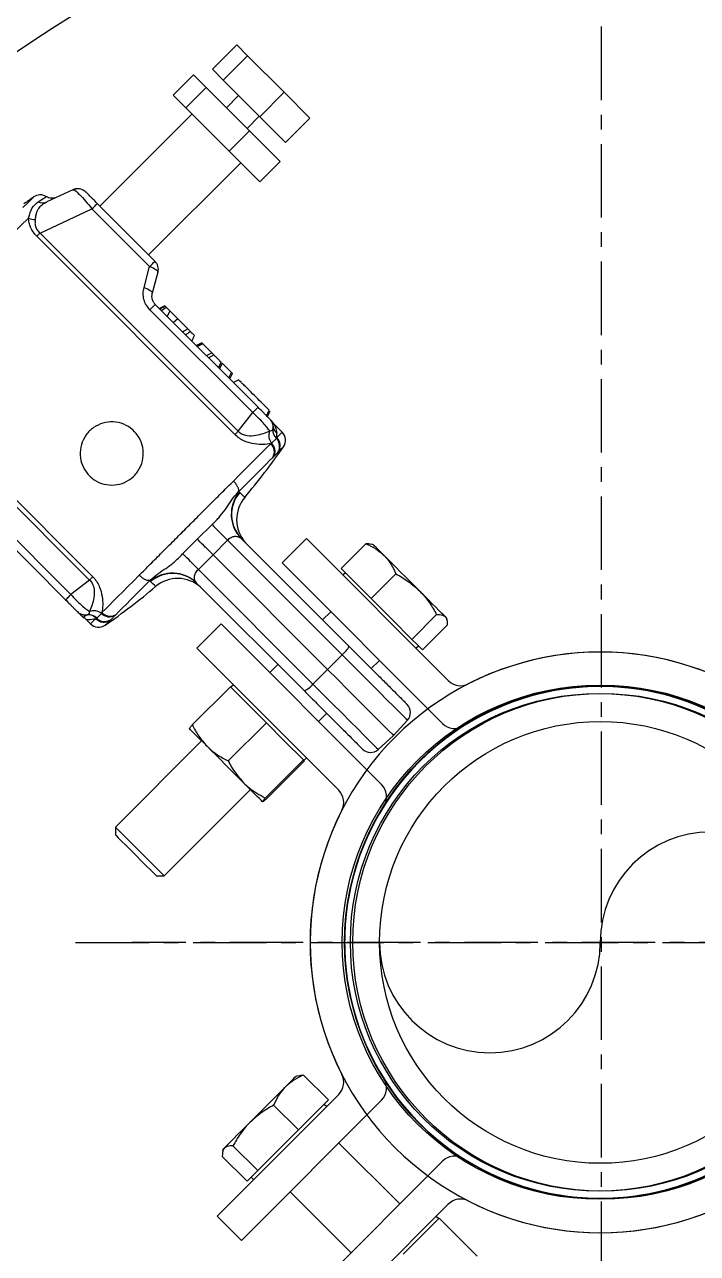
# Model space of a CAD drawing. Header units: millimetres. Extents: x 0 to 42050, y 0 to 29700.
# Drawn here: x 9356 to 10502, y 18026 to 20118 of the extents above; entities that cross this region are included whole.
import ezdxf

# ---------------------------------------------------------------- set-up
doc = ezdxf.new("R2010")
doc.units = ezdxf.units.MM
doc.header["$LTSCALE"] = 50
doc.linetypes.add('CENTERX2', pattern=[4, 2.5, -0.5, 0.5, -0.5])
doc.layers.add('9', color=7, linetype='Continuous')
doc.layers.add('KVC', color=7, linetype='Continuous')

msp = doc.modelspace()

# ---------------------------------------------------------------- linework, layer by layer
at = {"color": 1, "linetype": 'CENTERX2'}
msp.add_line((10338.7, 17789.2), (10338.7, 20863.8), dxfattribs=at)
at = {"color": 1, "linetype": 'CENTERX2', "elevation": 0}
for points in [[(9442.9, 18555.2), (11134.6, 18555.2)], [(11230.4, 18555.2), (9538.7, 18555.2)]]:
    msp.add_lwpolyline(points, dxfattribs=at)
at = {"color": 1}
for start, end in [(90, 131.3168), (48.6832, 90)]:
    msp.add_arc((10338.7, 18627.4), 1754.1, start, end, dxfattribs=at)
at = {"layer": '9', "color": 7}
for centre, radius in [((10334.6, 18555.4), 437.6), ((10338.7, 18555.4), 437.6), ((10334.6, 18555.4), 423.7), ((10338.7, 18555.4), 423.7)]:
    msp.add_circle(centre, radius, dxfattribs=at)
at = {"layer": '9'}
msp.add_circle((10336.7, 18555.2), 376.1, dxfattribs=at)
msp.add_circle((10336.7, 18555.2), 376.1, dxfattribs=at)
for centre, start, end in [((10524.7, 18555.2), 0, 180), ((10148.6, 18555.2), 180, 0)]:
    msp.add_arc(centre, 188, start, end, dxfattribs=at)
at = {"layer": 'KVC', "color": 7, "linetype": 'Continuous', "lineweight": 25}
for p, q in [((9717.4, 20083), (9675.9, 20041.5)), ((9735.8, 20064.5), (9694.4, 20023.1)), ((9717.4, 20083), (9735.8, 20064.5)), ((9735.8, 20064.5), (9798, 20002.4)), ((9675.9, 20041.5), (9694.4, 20023.1)), ((9643.5, 20032.4), (9608.9, 19997.8)), ((9643.5, 20032.4), (9665.4, 20010.5)), ((9694.4, 20023.1), (9756.5, 19960.9)), ((9665.4, 20010.5), (9630.8, 19975.9)), ((9665.4, 20010.5), (9739.2, 19936.7)), ((9798, 20002.4), (9756.5, 19960.9)), ((9798, 20002.4), (9841.7, 19958.6)), ((9608.9, 19997.8), (9630.8, 19975.9)), ((9720.5, 19996.9), (9699.7, 19976.2)), ((9641.3, 19965.5), (9484.4, 19808.5)), ((9630.8, 19975.9), (9704.7, 19902.1)), ((9735, 19940.9), (9755.7, 19961.7)), ((9756.5, 19960.9), (9800.3, 19917.1)), ((9841.7, 19958.6), (9800.3, 19917.1)), ((9739.2, 19936.7), (9704.7, 19902.1)), ((9739.2, 19936.7), (9791.2, 19884.7)), ((9704.7, 19902.1), (9756.6, 19850.2)), ((9567.3, 19725.6), (9724.3, 19882.5)), ((9791.2, 19884.7), (9756.6, 19850.2)), ((9895.3, 19191.6), (9937.5, 19233.7)), ((9950.1, 19232.2), (9946.8, 19233.1)), ((9920.9, 19166), (9895.3, 19191.6)), ((9946.4, 19140.4), (9920.9, 19166)), ((9946.4, 19140.4), (9988.6, 19182.6)), ((9981.1, 19105.8), (9946.4, 19140.4)), ((10015.7, 19071.1), (9981.1, 19105.8)), ((10015.7, 19071.1), (10057.9, 19113.3)), ((10072.5, 19109.8), (10074.5, 19107.8)), ((10075.4, 19104.5), (10074.5, 19107.8)), ((10033.9, 19053), (10076, 19095.1)), ((10024.8, 19062.1), (10015.7, 19071.1)), ((10033.9, 19053), (10024.8, 19062.1)), ((9706.6, 18990.3), (9641.6, 18925.4)), ((9737.3, 18959.7), (9706.6, 18990.3)), ((9768, 18929), (9737.3, 18959.7)), ((9768, 18929), (9703, 18864)), ((9799.5, 18897.4), (9768, 18929)), ((9657.6, 18898.3), (9510.8, 18751.4)), ((9831, 18865.9), (9766, 18801)), ((9832.7, 18864.3), (9767.7, 18799.3)), ((9593.8, 18668.5), (9740.6, 18815.3)), ((9510.8, 18751.4), (9510.8, 18738.1)), ((9579.3, 18669.6), (9580.4, 18668.5)), ((9580.4, 18668.5), (9593.8, 18668.5)), ((9592.4, 18669.8), (9593.8, 18668.5)), ((9818.7, 18327.7), (9822, 18328.6)), ((9873.5, 18287), (9831.3, 18329.2)), ((9847.9, 18261.5), (9873.5, 18287)), ((9822.4, 18235.9), (9780.2, 18278.1)), ((9822.4, 18235.9), (9847.9, 18261.5)), ((9787.7, 18201.3), (9822.4, 18235.9)), ((9693.4, 18199.9), (9694.3, 18203.2)), ((9753.1, 18166.6), (9710.9, 18208.8)), ((9753.1, 18166.6), (9787.7, 18201.3)), ((9734.9, 18148.5), (9692.8, 18190.6)), ((9744, 18157.5), (9753.1, 18166.6)), ((9734.9, 18148.5), (9744, 18157.5)), ((10031.5, 18055.1), (10062.2, 18085.8)), ((10057.2, 18089.2), (10061.4, 18085)), ((10062.2, 18085.8), (10127.2, 18020.9)), ((10000.8, 18024.5), (10031.5, 18055.1))]:
    msp.add_line(p, q, dxfattribs=at)
at = {"layer": 'KVC', "color": 3, "linetype": 'Continuous', "lineweight": 25}
for p, q in [((9438.2, 19836.5), (9393.6, 19815.7)), ((9477.3, 19810.6), (9478.4, 19811.6)), ((9478.4, 19811.6), (9479.2, 19812.4)), ((9479.2, 19812.4), (9479.7, 19812.9)), ((9479.7, 19812.9), (9479.8, 19813.1)), ((9578, 19714.9), (9479.8, 19813.1)), ((9382.3, 19762.7), (9470.7, 19804)), ((9470.7, 19804), (9472.6, 19805.9)), ((9470.7, 19804), (9568.9, 19705.8)), ((9472.6, 19805.9), (9474.4, 19807.7)), ((9474.4, 19807.7), (9476, 19809.2)), ((9476, 19809.2), (9477.3, 19810.6)), ((9714.2, 19419.7), (9376.8, 19757.2)), ((9382.3, 19762.7), (9719.8, 19425.3)), ((9559.4, 19670), (9568.9, 19705.8)), ((9583.1, 19696), (9573.5, 19660.2)), ((9744.6, 19457.1), (9569.5, 19632.2)), ((9753.7, 19466.2), (9578.6, 19641.3)), ((9588.9, 19630.9), (9597, 19636.7)), ((9603.2, 19630.5), (9598.9, 19621)), ((9617, 19616.7), (9603.2, 19630.5)), ((9617, 19616.7), (9609.6, 19610.3)), ((9634.2, 19599.5), (9617, 19616.7)), ((9625.2, 19594.7), (9634.2, 19599.5)), ((9658.1, 19575.6), (9648.7, 19571.2)), ((9659.5, 19574.2), (9650.3, 19569.6)), ((9659.5, 19574.2), (9658.1, 19575.6)), ((9675, 19558.7), (9659.5, 19574.2)), ((9665.8, 19554.1), (9675, 19558.7)), ((9669.4, 19550.5), (9678.4, 19555.4)), ((9675, 19558.7), (9678.4, 19555.4)), ((9686.3, 19533.6), (9690.9, 19542.8)), ((9692.6, 19541.1), (9688, 19531.9)), ((9708.3, 19525.4), (9692.6, 19541.1)), ((9703.7, 19516.2), (9708.3, 19525.4)), ((9150.5, 19499.4), (9472.2, 19177.7)), ((9721, 19512.7), (9711.6, 19508.3)), ((9466.6, 19172.1), (9145, 19493.8)), ((9120.2, 19462.2), (9435, 19147.4)), ((9719.8, 19425.3), (9744.6, 19457.1)), ((9744.6, 19457.1), (9753.7, 19466.2)), ((9111.1, 19453.1), (9425.9, 19138.3)), ((9781.4, 19436.8), (9778.4, 19440.6)), ((9794.6, 19423.6), (9781.4, 19436.9)), ((9778.9, 19428.6), (9778.3, 19427.6)), ((9779.2, 19429), (9778.9, 19428.6)), ((9778.9, 19426.8), (9779, 19428.2)), ((9779.2, 19429), (9779.3, 19430.1)), ((9785.7, 19414.6), (9785, 19413)), ((9785.7, 19414.6), (9785.5, 19422.1)), ((9776.8, 19405), (9775.2, 19404.2)), ((9776.8, 19405), (9785, 19413)), ((9778.8, 19380.7), (9779.9, 19381.9)), ((9787.4, 19389.3), (9779.9, 19381.9)), ((9787.4, 19389.3), (9788.5, 19390.4)), ((9719.6, 19321.6), (9721.6, 19321.6)), ((9721.6, 19321.6), (9722.5, 19321.2)), ((9722.5, 19321.2), (9731, 19312.7)), ((9650.1, 19241.8), (9675.4, 19266.7)), ((9625.2, 19216.5), (9650.1, 19241.8)), ((9701.8, 19239.9), (9677.1, 19214.8)), ((9701.8, 19239.9), (9896.9, 19044.8)), ((9725.5, 19242.4), (9724.4, 19243.4)), ((9908.7, 19059.2), (9725.5, 19242.4)), ((9732.5, 19235.6), (9733.4, 19234.6)), ((9836, 19242.6), (9794.5, 19201.1)), ((10077.8, 19000.8), (9836, 19242.6)), ((9677.1, 19214.8), (9652, 19190.1)), ((9677.1, 19214.8), (9872.1, 19019.8)), ((9652, 19190.1), (9847.1, 18995)), ((9794.5, 19201.1), (10067.9, 18927.7)), ((9902.4, 19184.5), (9898.2, 19180.3)), ((9466.6, 19172.1), (9435, 19147.4)), ((9570.3, 19172.3), (9570.3, 19170.3)), ((9570.7, 19169.4), (9570.3, 19170.3)), ((9648.5, 19167.5), (9649.5, 19166.4)), ((9649.5, 19166.4), (9832.7, 18983.2)), ((9657.3, 19158.5), (9656.3, 19159.4)), ((9453.9, 19110.3), (9457.4, 19107.5)), ((9460.7, 19104.9), (9468.3, 19097.3)), ((9464, 19113.5), (9465.8, 19114)), ((9465.2, 19113.3), (9466.7, 19115.2)), ((9477.3, 19106.3), (9478.3, 19106.7)), ((9478.3, 19106.7), (9478.9, 19107)), ((9478.9, 19107), (9487, 19115.3)), ((9487.7, 19116.7), (9487, 19115.3)), ((9501.5, 19103.5), (9502.2, 19104.1)), ((9502.2, 19104.1), (9502.6, 19104.5)), ((9510.1, 19112.1), (9502.6, 19104.5)), ((9511.2, 19113.1), (9510.1, 19112.1)), ((9877.5, 19118.1), (9863.7, 19104.3)), ((9649.3, 19055.9), (9690.8, 19097.4)), ((9690.8, 19097.4), (9964.2, 18824)), ((10022.7, 19055.9), (10026.8, 19060)), ((9872.1, 19019.8), (9896.9, 19044.8)), ((9787.6, 19028.2), (9773.8, 19014.4)), ((9847.1, 18995), (9872.1, 19019.8)), ((9946.6, 19021.3), (9960.5, 19035.2)), ((9856.7, 18931.4), (9870.6, 18945.3)), ((9984.6, 18907.3), (10008.3, 18933.5)), ((9958.4, 18883.6), (9984.6, 18907.3)), ((9831.8, 18865.1), (9831, 18865.9)), ((9832.7, 18864.3), (9831.8, 18865.1)), ((9831.9, 18865.1), (9836, 18869.2)), ((9683.9, 18089.2), (9891.1, 18296.4)), ((9964.2, 18286.5), (9725.4, 18047.7)), ((9866.4, 18280), (9870.6, 18275.8)), ((9891.3, 18213.6), (9995, 18109.9)), ((10067.9, 18182.8), (9829.1, 17944)), ((9746.1, 18151.4), (9742, 18155.5)), ((9912.1, 18026.9), (9808.3, 18130.6)), ((9870.6, 17902.5), (10077.8, 18109.7)), ((9725.4, 18047.7), (9683.9, 18089.2))]:
    msp.add_line(p, q, dxfattribs=at)
at = {"layer": 'KVC', "color": 2, "linetype": 'Continuous', "lineweight": 25}
for p, q in [((9891.1, 18814.1), (9649.3, 19055.9)), ((9711.6, 18993.7), (9707.4, 18989.5)), ((9831, 18865.9), (9799.5, 18897.4))]:
    msp.add_line(p, q, dxfattribs=at)
at = {"layer": 'KVC', "color": 3, "linetype": 'Continuous', "lineweight": 25, "elevation": 0, "flags": 128}
for points in [[(9353.2, 19806.1), (9361.1, 19813.9), (9366.7, 19819.5), (9370.2, 19823), (9371.3, 19824.1)], [(9089.2, 19514.9), (9099.9, 19525.5), (9112.7, 19538.3), (9127.3, 19552.9), (9143.6, 19569.2), (9161.3, 19586.9), (9180.1, 19605.7), (9199.7, 19625.3), (9219.8, 19645.4), (9240.1, 19665.8), (9260.4, 19686), (9280.2, 19705.8), (9299.3, 19724.9), (9317.3, 19742.9), (9334.1, 19759.7), (9349.2, 19774.8), (9362.6, 19788.2)], [(9376.8, 19757.2), (9377.3, 19757.8), (9378, 19758.4), (9378.6, 19759.1), (9379.3, 19759.7), (9380, 19760.5), (9380.7, 19761.2), (9381.5, 19762), (9382.3, 19762.7)], [(9568.9, 19705.8), (9570.9, 19707.7), (9572.6, 19709.4), (9574.2, 19711), (9575.5, 19712.4), (9576.6, 19713.4), (9577.4, 19714.2), (9577.9, 19714.7), (9578, 19714.9)], [(9568.9, 19705.8), (9572.1, 19704.7), (9574.9, 19703.4), (9577.5, 19702.1), (9579.6, 19700.8), (9581.3, 19699.5), (9582.5, 19698.2), (9583.1, 19697), (9583.1, 19696)], [(9559.4, 19670), (9562.5, 19668.9), (9565.4, 19667.7), (9567.9, 19666.4), (9570.1, 19665), (9571.7, 19663.7), (9572.9, 19662.5), (9573.5, 19661.3), (9573.5, 19660.2)], [(9569.5, 19632.2), (9571.4, 19634.1), (9573.2, 19635.9), (9574.7, 19637.5), (9576.1, 19638.8), (9577.2, 19639.9), (9577.9, 19640.7), (9578.4, 19641.2), (9578.6, 19641.3)], [(9595.1, 19638.6), (9590.4, 19636.4), (9585.7, 19634.2)], [(9658, 19575.7), (9653.3, 19573.5), (9648.7, 19571.2)], [(9719.8, 19425.3), (9719, 19424.5), (9718.2, 19423.7), (9717.5, 19423), (9716.8, 19422.3), (9716.1, 19421.6), (9715.4, 19420.9), (9714.8, 19420.3), (9714.2, 19419.7)], [(9778.3, 19427.6), (9777.5, 19426.5), (9775.9, 19425.8), (9774.3, 19425.6), (9773.8, 19425.6), (9773.7, 19425.6), (9773.7, 19425.6), (9773.7, 19425.6), (9773.7, 19425.6), (9773.7, 19425.6), (9773.7, 19425.6), (9773.7, 19425.6), (9773.7, 19425.6)], [(9794.6, 19423.6), (9794.1, 19423), (9792.4, 19421.3), (9789.6, 19418.5), (9785.7, 19414.6)], [(9711.7, 19340.6), (9721.5, 19350.4), (9730.8, 19359.8), (9739.7, 19368.7), (9748.1, 19377), (9755.8, 19384.8), (9762.9, 19391.9), (9769.4, 19398.4), (9775.2, 19404.2)], [(9796.8, 19398.8), (9796.3, 19398.3), (9794.7, 19396.7), (9792.1, 19394.1), (9788.5, 19390.4)], [(9719.6, 19321.6), (9728.7, 19330.7), (9737.5, 19339.4), (9745.7, 19347.7), (9753.5, 19355.4), (9760.7, 19362.6), (9767.3, 19369.3), (9773.4, 19375.3), (9778.8, 19380.7)], [(9472.2, 19177.7), (9471.6, 19177.1), (9471, 19176.5), (9470.3, 19175.8), (9469.6, 19175.1), (9468.9, 19174.4), (9468.2, 19173.7), (9467.4, 19172.9), (9466.6, 19172.1)], [(9487.7, 19116.7), (9493.5, 19122.5), (9500, 19129), (9507.1, 19136.1), (9514.9, 19143.8), (9523.2, 19152.2), (9532.1, 19161.1), (9541.5, 19170.4), (9551.3, 19180.2)], [(9511.2, 19113.1), (9516.6, 19118.5), (9522.6, 19124.6), (9529.3, 19131.2), (9536.5, 19138.4), (9544.2, 19146.2), (9552.5, 19154.4), (9561.2, 19163.2), (9570.3, 19172.3)], [(9579.2, 19160.9), (9578.7, 19161.5), (9577.1, 19163.1), (9574.4, 19165.7), (9570.7, 19169.4)], [(9425.9, 19138.3), (9426, 19138.5), (9426.5, 19138.9), (9427.3, 19139.7), (9428.4, 19140.8), (9429.7, 19142.1), (9431.3, 19143.7), (9433.1, 19145.5), (9435, 19147.4)], [(9458.5, 19112.6), (9460.7, 19112.6), (9463, 19112.8)], [(9477.3, 19106.3), (9473.4, 19102.4), (9470.6, 19099.5), (9468.9, 19097.8), (9468.3, 19097.3)], [(9501.5, 19103.5), (9497.9, 19099.8), (9495.2, 19097.2), (9493.7, 19095.6), (9493.1, 19095.1)], [(9896.9, 19044.8), (9914, 19027.8), (9930.5, 19011.3), (9946, 18995.7), (9960.4, 18981.3), (9973.3, 18968.4), (9984.5, 18957.3), (9993.7, 18948.1), (10000.8, 18941), (10005.5, 18936.2), (10008, 18933.8), (10008.3, 18933.5)], [(9872.1, 19019.8), (9889.4, 19002.5), (9906, 18985.9), (9921.8, 18970.1), (9936.3, 18955.6), (9949.3, 18942.6), (9960.6, 18931.3), (9969.9, 18922), (9977.1, 18914.8), (9981.9, 18910), (9984.3, 18907.6), (9984.6, 18907.3)], [(9847.1, 18995), (9864.1, 18977.9), (9880.6, 18961.4), (9896.2, 18945.9), (9910.6, 18931.5), (9923.5, 18918.6), (9934.6, 18907.4), (9943.8, 18898.2), (9950.9, 18891.1), (9955.7, 18886.4), (9958.1, 18883.9), (9958.4, 18883.6)]]:
    msp.add_lwpolyline(points, dxfattribs=at)
at = {"layer": 'KVC', "color": 7, "linetype": 'Continuous', "lineweight": 25, "elevation": 0, "flags": 128}
for points in [[(9968.6, 19213.7), (9963.2, 19219.1), (9958.6, 19223.7), (9955, 19227.3), (9952.3, 19230), (9950.7, 19231.6), (9950.1, 19232.2), (9950.1, 19232.2)], [(10028.8, 19153.5), (10020.8, 19161.5), (10012.7, 19169.6), (10004.6, 19177.7), (9996.6, 19185.7), (9988.9, 19193.4), (9981.5, 19200.7), (9974.7, 19207.5), (9968.6, 19213.7)], [(10072.5, 19109.8), (10069.9, 19112.3), (10066.4, 19115.9), (10061.9, 19120.4), (10056.6, 19125.7), (10050.5, 19131.8), (10043.8, 19138.5), (10036.5, 19145.8), (10028.8, 19153.5)], [(9666.8, 18889.1), (9660.1, 18895.8), (9654.1, 18901.8), (9648.9, 18907), (9644.5, 18911.4), (9641.1, 18914.8), (9638.6, 18917.2), (9637.2, 18918.6), (9636.9, 18919)], [(9729, 18826.9), (9721.6, 18834.3), (9713.8, 18842.1), (9705.8, 18850.1), (9697.7, 18858.2), (9689.6, 18866.3), (9681.6, 18874.3), (9674, 18881.9), (9666.8, 18889.1)], [(9761.3, 18794.6), (9760.6, 18795.3), (9758.8, 18797.1), (9756, 18799.9), (9752.3, 18803.6), (9747.6, 18808.3), (9742.1, 18813.8), (9735.8, 18820.1), (9729, 18826.9)], [(9510.8, 18751.4), (9511.9, 18750.4), (9515.3, 18747), (9520.9, 18741.4), (9528.3, 18734), (9537, 18725.2), (9546.7, 18715.5), (9556.7, 18705.5), (9566.5, 18695.8), (9575.4, 18686.9), (9583, 18679.3), (9588.7, 18673.5), (9592.4, 18669.8)], [(9510.8, 18738.1), (9510.8, 18738.1), (9512, 18736.9), (9515.6, 18733.3), (9521.2, 18727.8), (9528.4, 18720.5), (9536.8, 18712.1), (9545.8, 18703.1), (9554.8, 18694.1), (9563.2, 18685.7), (9570.4, 18678.5), (9575.9, 18673), (9579.3, 18669.6)], [(9800.2, 18309.2), (9805.6, 18314.6), (9810.2, 18319.1), (9813.8, 18322.8), (9816.5, 18325.5), (9818.1, 18327.1), (9818.7, 18327.7), (9818.7, 18327.7)], [(9740, 18249), (9748, 18256.9), (9756.1, 18265.1), (9764.2, 18273.2), (9772.2, 18281.2), (9779.9, 18288.9), (9787.3, 18296.2), (9794.1, 18303), (9800.2, 18309.2)], [(9696.3, 18205.3), (9698.9, 18207.8), (9702.4, 18211.4), (9706.9, 18215.9), (9712.2, 18221.2), (9718.3, 18227.3), (9725, 18234), (9732.3, 18241.3), (9740, 18249)], [(9696.3, 18205.3), (9694.8, 18203.7), (9694.3, 18203.2)]]:
    msp.add_lwpolyline(points, dxfattribs=at)
at = {"layer": 'KVC', "color": 3, "linetype": 'Continuous', "lineweight": 25}
for centre, radius, start, end in [((9446.5, 19818.7), 19.6, 88.068, 115), ((9446.5, 19818.7), 19.6, 45, 66.024), ((10070.3, 18821.6), 1222.2, 124.8859, 125.8309), ((9382.5, 19808.1), 19.6, 59.473, 124.8859), ((9386.7, 19831), 16.9, 243.4234, 294.2895), ((9373.1, 19812.8), 26.8, 246.9475, 272.3795), ((9564.2, 19701), 19.6, 345, 45), ((9759.9, 19432.3), 19.6, 16.3262, 45), ((9796.4, 19426.2), 17.5, 170.9786, 229.0697), ((9772.4, 19400.8), 19.1, 327.0963, 46.1923), ((9780.9, 19409.9), 19.4, 325.1203, 45), ((8794.2, 20097.7), 1222.2, 320.0363, 325.1203), ((9762.5, 19390.3), 18.9, 329.6371, 47.5303), ((9771.4, 19399.7), 19.1, 327.1888, 44.4358), ((9767.2, 19284.1), 59.1, 140.5918, 223.5711), ((9766.9, 19283.5), 58.3, 139.7219, 224.7477), ((9775.9, 19275), 58.7, 140.0363, 221.3321), ((10251.3, 19810.1), 791.9, 223.3387, 226.063), ((9081.8, 18640.6), 791.9, 43.937, 46.6613), ((9607.8, 19124.7), 59.1, 46.4289, 129.4082), ((9608.4, 19125), 58.3, 45.2525, 130.278), ((9616.9, 19116), 58.7, 48.6797, 129.9637), ((8794.2, 20097.7), 1222.2, 304.8797, 309.9637), ((9459.7, 19132.1), 19.6, 225, 246.6559), ((9446.9, 19091), 19.6, 45, 57.8386), ((9464.9, 19095.5), 17.4, 40.075, 97.5783), ((9465.6, 19095.6), 17.4, 40.7257, 98.7152), ((9473.8, 19097.5), 22.2, 53.3743, 109.3271), ((9491.2, 19119.5), 19.1, 223.7974, 302.8857), ((9491.8, 19120.2), 19.1, 224.7791, 302.8311), ((9492.2, 19120.6), 19.1, 225.4198, 302.7967), ((9500.6, 19128.3), 18.8, 223.7559, 300.5841), ((9501.6, 19129.4), 18.9, 222.4694, 300.363), ((9482, 19111), 19.4, 225, 304.8797), ((9865.6, 19082.4), 49, 309.821, 331.7303), ((10336.7, 18555.2), 494.3, 62.9462, 207.0538), ((10336.7, 18555.2), 494.3, 332.9462, 117.0538), ((10098.5, 19021.5), 29.3, 225, 297.0538), ((9809.5, 19026.3), 49, 298.2709, 320.1785), ((10336.7, 18555.2), 435.6, 57.7572, 212.2428), ((10336.7, 18555.2), 435.6, 327.7572, 122.2428), ((9993.7, 18946.6), 19.6, 318, 45), ((10088.6, 18948.5), 29.3, 225, 302.2428), ((9945.3, 18898.2), 19.6, 225, 312), ((9870.4, 18793.4), 29.3, 332.9462, 45), ((9943.4, 18803.3), 29.3, 327.7572, 45), ((10336.7, 18555.2), 435.6, 147.7572, 302.2428), ((10336.7, 18555.2), 435.6, 237.7572, 32.2428), ((10336.7, 18555.2), 494.3, 152.9462, 297.0538), ((10336.7, 18555.2), 494.3, 242.9462, 27.0538), ((9870.4, 18317.1), 29.3, 315, 27.0538), ((9943.4, 18307.2), 29.3, 315, 32.2428), ((10088.6, 18162), 29.3, 57.7572, 135), ((10098.5, 18088.9), 29.3, 62.9462, 135)]:
    msp.add_arc(centre, radius, start, end, dxfattribs=at)
for points, knots in [([(9438.2, 19836.5), (9439.3, 19836.3), (9441.4, 19836), (9449.3, 19828.9), (9459.6, 19817.7), (9467.1, 19808.5), (9470.7, 19804)], [0, 0, 0, 0, 0.2429669, 0.5000015, 0.7570334, 1, 1, 1, 1]), ([(9455.8, 19836), (9454.4, 19836.6), (9451.7, 19837.8), (9447.4, 19838.3), (9443.3, 19837.9), (9440.9, 19836.8), (9439.8, 19836.3)], [0, 0, 0, 0, 0.254436, 0.509296, 0.759234, 1, 1, 1, 1]), ([(9479.8, 19813.1), (9477.3, 19815.6), (9473.5, 19819.4), (9468.9, 19824), (9465.8, 19827.1), (9463.3, 19829.6), (9461, 19831.9), (9460.6, 19832.3), (9460.3, 19832.6)], [0, 0, 0, 0, 0.244672, 0.372857, 0.500002, 0.627029, 0.755328, 1, 1, 1, 1]), ([(9362.6, 19788.2), (9364.5, 19794.6), (9368.2, 19807.5), (9375.5, 19813.1), (9379.1, 19815.9)], [0, 0, 0, 0, 0.499445, 1, 1, 1, 1]), ([(9374.2, 19786.1), (9374.7, 19788.7), (9375.6, 19793.9), (9377.3, 19800), (9380.3, 19805.9), (9385.6, 19811.4), (9391, 19814.2), (9393.6, 19815.7)], [0, 0, 0, 0, 0.175163, 0.342744, 0.499838, 0.74912, 1, 1, 1, 1]), ([(9379.1, 19815.9), (9383.3, 19818.7), (9391.3, 19823.9), (9391.9, 19824.3), (9392.1, 19824.5)], [0, 0, 0, 0, 0.525758, 1, 1, 1, 1]), ([(9411, 19823.8), (9409.5, 19823.2), (9406.6, 19822.1), (9401.7, 19821.8), (9396.9, 19822.6), (9394, 19824.1), (9392.6, 19824.8)], [0, 0, 0, 0, 0.247324, 0.500948, 0.754104, 1, 1, 1, 1]), ([(9376.8, 19757.2), (9374.6, 19759.6), (9370.3, 19764.4), (9366, 19772.5), (9363.4, 19780.6), (9362.9, 19785.6), (9362.6, 19788.2)], [0, 0, 0, 0, 0.25094, 0.499242, 0.738392, 1, 1, 1, 1]), ([(9374.2, 19786.1), (9373.9, 19784.1), (9373.4, 19780.3), (9374.2, 19774.1), (9376.9, 19767.8), (9380.5, 19764.4), (9382.3, 19762.7)], [0, 0, 0, 0, 0.272777, 0.500434, 0.749878, 1, 1, 1, 1]), ([(9569.5, 19632.2), (9567.3, 19634.8), (9562.8, 19640), (9558.9, 19649.7), (9557.5, 19660), (9558.7, 19666.7), (9559.4, 19670)], [0, 0, 0, 0, 0.241354, 0.493336, 0.749022, 1, 1, 1, 1]), ([(9578.6, 19641.3), (9577.5, 19642.6), (9575.2, 19645.3), (9573.3, 19650.1), (9572.6, 19655.2), (9573.2, 19658.5), (9573.5, 19660.2)], [0, 0, 0, 0, 0.2313475, 0.4759945, 0.7195793, 1, 1, 1, 1]), ([(9595.6, 19638.1), (9594.3, 19637.4), (9592.1, 19636.3), (9589.1, 19634.7), (9587.4, 19633.8), (9586.6, 19633.3)], [0, 0, 0, 0, 0.436607, 0.718305, 1, 1, 1, 1]), ([(9595.6, 19638.1), (9595.8, 19637.9), (9596.2, 19637.5), (9596.7, 19637), (9597, 19636.7)], [0, 0, 0, 0, 0.481982, 1, 1, 1, 1]), ([(9597, 19636.7), (9597.5, 19636.2), (9598.6, 19635.2), (9600.1, 19633.6), (9601.5, 19632.3), (9602.4, 19631.3), (9603.1, 19630.6), (9603.5, 19630.2), (9603.2, 19630.5), (9603.2, 19630.5), (9603.2, 19630.5)], [0, 0, 0, 0, 0.0723334, 0.1446481, 0.2001943, 0.2560181, 0.3047503, 0.3911182, 0.7839019, 1, 1, 1, 1]), ([(9630.3, 19589.6), (9631.6, 19590.6), (9634.4, 19592.4), (9637.1, 19594.3), (9638.5, 19595.2)], [0, 0, 0, 0, 0.500001, 1, 1, 1, 1]), ([(9634.2, 19599.5), (9634.6, 19599.1), (9635.3, 19598.4), (9636.4, 19597.3), (9637.5, 19596.2), (9638.3, 19595.4), (9638.5, 19595.2)], [0, 0, 0, 0, 0.296082, 0.592152, 0.891061, 1, 1, 1, 1]), ([(9638.5, 19595.2), (9639, 19594.7), (9640.3, 19593.4), (9642.3, 19591.5), (9643.9, 19589.8), (9644.8, 19588.9), (9645.3, 19588.4), (9645.5, 19588.2), (9645.5, 19588.2), (9645.5, 19588.2)], [0, 0, 0, 0, 0.183403, 0.522091, 0.656508, 0.792213, 0.868913, 0.929008, 1, 1, 1, 1]), ([(9641.1, 19578.8), (9641.8, 19580.4), (9643.3, 19583.5), (9644.8, 19586.7), (9645.5, 19588.2)], [0, 0, 0, 0, 0.500002, 1, 1, 1, 1]), ([(9658, 19575.7), (9658, 19575.8), (9657.9, 19575.9), (9657.9, 19575.8), (9658, 19575.7), (9658.1, 19575.6)], [0, 0, 0, 0, 0.102365, 0.402083, 1, 1, 1, 1]), ([(9678.4, 19555.4), (9678.7, 19555), (9679.5, 19554.2), (9681.2, 19552.5), (9683.3, 19550.4), (9685.6, 19548.2), (9687.5, 19546.3), (9689.5, 19544.2), (9690.3, 19543.4), (9690.9, 19542.8)], [0, 0, 0, 0, 0.1047, 0.218407, 0.357681, 0.514315, 0.632637, 0.742377, 1, 1, 1, 1]), ([(9705.5, 19514.4), (9706.2, 19516), (9707.7, 19519.1), (9709.1, 19522.3), (9709.9, 19523.9)], [0, 0, 0, 0, 0.499994, 1, 1, 1, 1]), ([(9708.3, 19525.4), (9708.7, 19525), (9709.3, 19524.4), (9709.8, 19523.9), (9709.8, 19523.9), (9709.8, 19523.9)], [0, 0, 0, 0, 0.635622, 0.875114, 1, 1, 1, 1]), ([(9772.7, 19461), (9771.8, 19462), (9769.8, 19464), (9764.8, 19468.9), (9757.3, 19476.4), (9747.2, 19486.6), (9736.8, 19496.9), (9729, 19504.7), (9724.2, 19509.5), (9721.2, 19512.5), (9721.4, 19512.3), (9721.5, 19512.2)], [0, 0, 0, 0, 0.0744689, 0.1575571, 0.2548519, 0.4075341, 0.5711358, 0.6774603, 0.7834527, 0.9016713, 1, 1, 1, 1]), ([(9773.7, 19425.6), (9772.3, 19427.5), (9769.6, 19431.4), (9762.5, 19439.5), (9754.1, 19448.2), (9747.7, 19454.2), (9744.6, 19457.1)], [0, 0, 0, 0, 0.260583, 0.514957, 0.761294, 1, 1, 1, 1]), ([(9773.7, 19446.2), (9773.5, 19446.4), (9773.1, 19446.8), (9770.6, 19449.3), (9768, 19451.8), (9764.9, 19455), (9760.2, 19459.7), (9756.3, 19463.6), (9753.7, 19466.2)], [0, 0, 0, 0, 0.247485, 0.379032, 0.50893, 0.637281, 0.764819, 1, 1, 1, 1]), ([(9768.1, 19451.8), (9768.8, 19453.4), (9770.4, 19456.4), (9771.9, 19459.5), (9772.7, 19461)], [0, 0, 0, 0, 0.5, 1, 1, 1, 1]), ([(9769.6, 19450.3), (9770.3, 19451.9), (9771.8, 19455), (9773.3, 19458.2), (9774, 19459.7)], [0, 0, 0, 0, 0.500005, 1, 1, 1, 1]), ([(9463.9, 19352.2), (9460.4, 19357.1), (9453.4, 19366.8), (9449.7, 19384.8), (9451.8, 19402.9), (9459.9, 19419.5), (9472.9, 19432.3), (9489.2, 19440.1), (9507.2, 19442.2), (9525.1, 19438.3), (9540.7, 19428.6), (9552.1, 19414.4), (9558.2, 19397.5), (9558.6, 19379.3), (9552.9, 19361.9), (9541.7, 19347.3), (9526.5, 19337.4), (9509, 19332.9), (9490.9, 19334.4), (9475, 19341.2), (9467.3, 19348.8), (9463.9, 19352.2)], [0, 0, 0, 0, 0.052929, 0.105819, 0.159639, 0.213738, 0.266673, 0.318838, 0.371736, 0.4258, 0.479674, 0.532216, 0.584391, 0.637701, 0.691906, 0.745388, 0.797696, 0.850144, 0.903814, 0.957985, 1, 1, 1, 1]), ([(9778.4, 19440.6), (9778.4, 19440.7), (9777.7, 19442.2), (9776.6, 19443.3), (9775.5, 19444.4)], [0, 0, 0, 0, 0.075173, 1, 1, 1, 1]), ([(9778.4, 19427.6), (9778.7, 19428.5), (9779.6, 19431), (9779.5, 19435.6), (9778.2, 19438.9), (9777.6, 19440.6)], [0, 0, 0, 0, 0.225006, 0.613016, 1, 1, 1, 1]), ([(9779.4, 19433.9), (9779.4, 19435.1), (9779.2, 19437.4), (9778.8, 19439.9), (9778.6, 19440.4), (9778.5, 19440.6)], [0, 0, 0, 0, 0.329299, 0.675689, 1, 1, 1, 1]), ([(9781.4, 19436.8), (9782.1, 19435.6), (9783.6, 19433.2), (9784.9, 19425.8), (9785.5, 19422.1)], [0, 0, 0, 0, 0.4988936, 1, 1, 1, 1]), ([(9775.2, 19404.2), (9771.1, 19403.6), (9763.2, 19402.5), (9747.9, 19403.4), (9733.6, 19406.9), (9721.8, 19413), (9716.7, 19417.5), (9714.2, 19419.7)], [0, 0, 0, 0, 0.258212, 0.499505, 0.751869, 0.880201, 1, 1, 1, 1]), ([(9773.7, 19425.6), (9766.3, 19422.5), (9755.3, 19417.9), (9737.8, 19416.6), (9728.3, 19419.2), (9723, 19422.1), (9720.8, 19424.2), (9719.8, 19425.3)], [0, 0, 0, 0, 0.498734, 0.748558, 0.874811, 0.939405, 1, 1, 1, 1]), ([(9776.8, 19405), (9775.8, 19406.5), (9773.9, 19409.5), (9772.4, 19415), (9772.2, 19420.5), (9773.2, 19423.9), (9773.7, 19425.6)], [0, 0, 0, 0, 0.245739, 0.501012, 0.755743, 1, 1, 1, 1]), ([(9779.4, 19433.9), (9779.6, 19432.8), (9779.9, 19430.6), (9781.2, 19427.4), (9783, 19424.5), (9784.7, 19422.9), (9785.5, 19422.1)], [0, 0, 0, 0, 0.247878, 0.500051, 0.7522, 1, 1, 1, 1]), ([(9779.9, 19381.9), (9780.8, 19383.6), (9782.6, 19387.1), (9782.8, 19393.5), (9780.9, 19399.9), (9778.1, 19403.3), (9776.8, 19405)], [0, 0, 0, 0, 0.242549, 0.5, 0.757447, 1, 1, 1, 1]), ([(9551.3, 19180.2), (9557.5, 19186.4), (9569.9, 19198.9), (9589.9, 19218.9), (9610.5, 19239.5), (9631.5, 19260.4), (9652.4, 19281.4), (9673, 19302), (9693, 19322), (9705.5, 19334.4), (9711.7, 19340.6)], [0, 0, 0, 0, 0.124999, 0.249999, 0.375, 0.5, 0.625, 0.75, 0.875, 1, 1, 1, 1]), ([(9711.7, 19340.6), (9713.2, 19338.9), (9716.2, 19335.6), (9719.2, 19330.2), (9720.6, 19325.1), (9719.9, 19322.8), (9719.6, 19321.6)], [0, 0, 0, 0, 0.2500005, 0.5000018, 0.749998, 1, 1, 1, 1]), ([(9675.4, 19266.7), (9676.7, 19267.9), (9679.6, 19270.7), (9684.3, 19275.6), (9691.7, 19283.8), (9699.9, 19294.8), (9708.6, 19309), (9715.9, 19317.3), (9719.6, 19321.6)], [0, 0, 0, 0, 0.069727, 0.158577, 0.267617, 0.515846, 0.753065, 1, 1, 1, 1]), ([(9701.8, 19239.9), (9702.8, 19240.9), (9704.7, 19242.8), (9707.9, 19244.8), (9711.2, 19246.1), (9715.4, 19246.8), (9720.2, 19246.2), (9723, 19244.3), (9724.4, 19243.4)], [0, 0, 0, 0, 0.12301, 0.2505851, 0.3694019, 0.5002629, 0.7497059, 1, 1, 1, 1]), ([(9677.1, 19214.8), (9672.5, 19219.4), (9663.3, 19228.6), (9654.6, 19237.3), (9650.8, 19241.2), (9650.1, 19241.8)], [0, 0, 0, 0, 0.451319, 0.902621, 1, 1, 1, 1]), ([(9570.3, 19172.3), (9578.8, 19179.3), (9589.4, 19188), (9601.5, 19194.8), (9603.4, 19196.8), (9603.4, 19196.8), (9603.4, 19196.8), (9603.5, 19196.9), (9603.6, 19197), (9604.2, 19197.4), (9606.6, 19199.2), (9613.7, 19205), (9620.4, 19211.6), (9625.2, 19216.5)], [0, 0, 0, 0, 0.48104, 0.602181, 0.602187, 0.602227, 0.602336, 0.602744, 0.604322, 0.610506, 0.634933, 0.730908, 1, 1, 1, 1]), ([(9648.5, 19167.5), (9647.6, 19168.9), (9645.7, 19171.7), (9645.1, 19176.5), (9645.8, 19180.7), (9647.1, 19184), (9649.1, 19187.2), (9651, 19189.1), (9652, 19190.1)], [0, 0, 0, 0, 0.250383, 0.499913, 0.630837, 0.749678, 0.87712, 1, 1, 1, 1]), ([(9466.6, 19172.1), (9467.7, 19171.1), (9469.8, 19168.9), (9472.7, 19163.7), (9475.3, 19154.2), (9474, 19136.8), (9469.5, 19125.7), (9466.4, 19118.4)], [0, 0, 0, 0, 0.060556, 0.125313, 0.251253, 0.501034, 1, 1, 1, 1]), ([(9472.2, 19177.7), (9474.4, 19175.2), (9478.9, 19170.1), (9484.9, 19158.3), (9488.6, 19143.8), (9489.4, 19128.5), (9488.3, 19120.6), (9487.7, 19116.7)], [0, 0, 0, 0, 0.11976, 0.2485, 0.500441, 0.749848, 1, 1, 1, 1]), ([(9551.3, 19180.2), (9553, 19178.7), (9556.3, 19175.7), (9561.7, 19172.7), (9566.8, 19171.3), (9569.1, 19172), (9570.3, 19172.3)], [0, 0, 0, 0, 0.250002, 0.499995, 0.750001, 1, 1, 1, 1]), ([(9435, 19147.4), (9438, 19144.2), (9444.1, 19137.7), (9452.8, 19129.3), (9460.7, 19122.4), (9464.5, 19119.8), (9466.4, 19118.4)], [0, 0, 0, 0, 0.2496619, 0.4984818, 0.7420887, 1, 1, 1, 1]), ([(9425.9, 19138.3), (9428.4, 19135.8), (9432.4, 19131.8), (9437, 19127.2), (9440.2, 19124), (9442.8, 19121.4), (9445.2, 19118.9), (9445.6, 19118.5), (9445.9, 19118.3)], [0, 0, 0, 0, 0.235179, 0.362604, 0.491069, 0.620855, 0.752515, 1, 1, 1, 1]), ([(9445.9, 19118.3), (9446.2, 19118), (9446.9, 19117.3), (9451.8, 19112.4), (9453.2, 19111), (9453.9, 19110.3)], [0, 0, 0, 0, 0.3263293, 0.6776273, 1, 1, 1, 1]), ([(9451.4, 19114.4), (9453.1, 19113.8), (9456.5, 19112.6), (9461, 19112.5), (9463.5, 19113.3), (9464.4, 19113.6)], [0, 0, 0, 0, 0.392765, 0.786487, 1, 1, 1, 1]), ([(9457.3, 19107.6), (9457.3, 19107.7), (9457.3, 19107.9), (9457.5, 19109.1), (9458.2, 19110.5), (9459.7, 19112), (9461.7, 19112.5), (9462.6, 19112.8)], [0, 0, 0, 0, 0.20591, 0.384544, 0.582015, 0.810603, 1, 1, 1, 1]), ([(9460.7, 19104.8), (9461.7, 19104.7), (9463.6, 19104.3), (9472.8, 19105.6), (9477.3, 19106.3)], [0, 0, 0, 0, 0.501277, 1, 1, 1, 1]), ([(9466.4, 19118.4), (9466.2, 19116.9), (9465.9, 19113.9), (9464, 19113.2), (9463, 19112.8)], [0, 0, 0, 0, 0.492427, 1, 1, 1, 1]), ([(9908.7, 19059.2), (9915, 19053), (9927.8, 19040.1), (9946.5, 19021.5), (9964.1, 19003.9), (9979.7, 18988.3), (9992.2, 18975.7), (10001.2, 18966.8), (10006.6, 18961.4), (10007.2, 18960.7), (10007.6, 18960.4)], [0, 0, 0, 0, 0.1175276, 0.241234, 0.369432, 0.5, 0.630568, 0.758766, 0.8824725, 1, 1, 1, 1]), ([(9832.7, 18983.2), (9838.9, 18976.9), (9851.8, 18964.1), (9870.4, 18945.4), (9888, 18927.8), (9903.6, 18912.2), (9916.2, 18899.7), (9925.1, 18890.7), (9930.5, 18885.3), (9931.2, 18884.7), (9931.5, 18884.3)], [0, 0, 0, 0, 0.117528, 0.241234, 0.369432, 0.5, 0.630568, 0.758766, 0.882472, 1, 1, 1, 1])]:
    msp.add_open_spline(points, degree=3, knots=knots, dxfattribs=at)
at = {"layer": 'KVC', "color": 7, "linetype": 'Continuous', "lineweight": 25}
for points, knots in [([(9946.1, 19232.3), (9944.9, 19232.9), (9942.6, 19234.1), (9939.1, 19233.8), (9937.5, 19233.7)], [0, 0, 0, 0, 0.536185, 1, 1, 1, 1]), ([(9937.5, 19233.7), (9943.2, 19231.1), (9954.7, 19225.9), (9963.9, 19217.8), (9968.6, 19213.7)], [0, 0, 0, 0, 0.495458, 1, 1, 1, 1]), ([(9968.6, 19213.7), (9969.2, 19213.1), (9973.7, 19208.4), (9981.2, 19198.6), (9986.1, 19187.9), (9988.6, 19182.6)], [0, 0, 0, 0, 0.070089, 0.530784, 1, 1, 1, 1]), ([(9988.6, 19182.6), (9995.8, 19178.5), (10010.3, 19170.3), (10022.6, 19159.1), (10028.8, 19153.5)], [0, 0, 0, 0, 0.4954557, 1, 1, 1, 1]), ([(10028.8, 19153.5), (10029.6, 19152.7), (10035.8, 19146.4), (10046.3, 19133.5), (10054, 19120.1), (10057.9, 19113.3)], [0, 0, 0, 0, 0.070089, 0.530784, 1, 1, 1, 1]), ([(10057.9, 19113.3), (10059.5, 19113.4), (10065.7, 19113.7), (10069.6, 19111.4), (10072.5, 19109.8)], [0, 0, 0, 0, 0.257551, 1, 1, 1, 1]), ([(10072.5, 19109.8), (10073.3, 19108.9), (10076, 19105.5), (10076, 19099.5), (10076, 19095.1)], [0, 0, 0, 0, 0.268633, 1, 1, 1, 1]), ([(9636.9, 18919), (9636.9, 18919), (9636.8, 18919.2), (9637.7, 18920.7), (9640.3, 18923.8), (9641.6, 18925.4)], [0, 0, 0, 0, 0.07009, 0.530785, 1, 1, 1, 1]), ([(9641.6, 18925.4), (9645.1, 18918.8), (9652, 18905.6), (9661.8, 18894.7), (9666.8, 18889.1)], [0, 0, 0, 0, 0.495459, 1, 1, 1, 1]), ([(9666.8, 18889.1), (9667.5, 18888.4), (9673, 18883), (9684.6, 18873.8), (9696.8, 18867.3), (9703, 18864)], [0, 0, 0, 0, 0.070091, 0.530784, 1, 1, 1, 1]), ([(9703, 18864), (9704.8, 18860.5), (9711.8, 18847), (9721.7, 18835.5), (9729, 18826.9)], [0, 0, 0, 0, 0.257552, 1, 1, 1, 1]), ([(9729, 18826.9), (9731.9, 18824.1), (9742.9, 18813.8), (9756.3, 18806.4), (9766, 18801)], [0, 0, 0, 0, 0.268633, 1, 1, 1, 1]), ([(9766, 18801), (9764.6, 18799.3), (9761.8, 18795.9), (9761.5, 18795), (9761.3, 18794.6)], [0, 0, 0, 0, 0.495458, 1, 1, 1, 1]), ([(9761.3, 18794.6), (9761.3, 18794.6), (9761.5, 18794.5), (9763, 18795.4), (9766.1, 18798), (9767.7, 18799.3)], [0, 0, 0, 0, 0.07009, 0.5307846, 1, 1, 1, 1]), ([(9831.3, 18329.2), (9825.6, 18326.6), (9814.1, 18321.3), (9804.9, 18313.3), (9800.2, 18309.2)], [0, 0, 0, 0, 0.495459, 1, 1, 1, 1]), ([(9822.7, 18327.8), (9823.9, 18328.4), (9826.2, 18329.6), (9829.7, 18329.3), (9831.3, 18329.2)], [0, 0, 0, 0, 0.536185, 1, 1, 1, 1]), ([(9800.2, 18309.2), (9799.6, 18308.6), (9795.1, 18303.9), (9787.6, 18294.1), (9782.7, 18283.4), (9780.2, 18278.1)], [0, 0, 0, 0, 0.070092, 0.530784, 1, 1, 1, 1]), ([(9780.2, 18278.1), (9773, 18274), (9758.5, 18265.8), (9746.2, 18254.6), (9740, 18249)], [0, 0, 0, 0, 0.495459, 1, 1, 1, 1]), ([(9740, 18249), (9739.2, 18248.1), (9733, 18241.9), (9722.5, 18228.9), (9714.8, 18215.5), (9710.9, 18208.8)], [0, 0, 0, 0, 0.07009, 0.530786, 1, 1, 1, 1]), ([(9696.3, 18205.3), (9695.5, 18204.3), (9692.8, 18201), (9692.8, 18195), (9692.8, 18190.6)], [0, 0, 0, 0, 0.268633, 1, 1, 1, 1]), ([(9710.9, 18208.8), (9709.3, 18208.8), (9703.1, 18209.1), (9699.2, 18206.9), (9696.3, 18205.3)], [0, 0, 0, 0, 0.257551, 1, 1, 1, 1])]:
    msp.add_open_spline(points, degree=3, knots=knots, dxfattribs=at)

doc.saveas('drawing.dxf')
